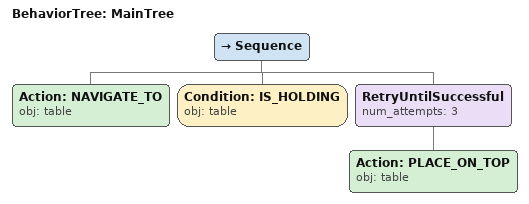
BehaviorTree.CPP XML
<root main_tree_to_execute="MainTree">
  <BehaviorTree ID="MainTree">
    <Sequence>
      <!-- Navigate to table -->
      <Action ID="NAVIGATE_TO" obj="table" />
      <!-- Check table is holding before PLACE_ON_TOP -->
      <Condition ID="IS_HOLDING" obj="table" />
      <!-- Retry PLACE_ON_TOP table up to 3 attempts -->
      <RetryUntilSuccessful num_attempts="3">
        <!-- Place on table -->
        <Action ID="PLACE_ON_TOP" obj="table" />
      </RetryUntilSuccessful>

    </Sequence>
  </BehaviorTree>
</root>
